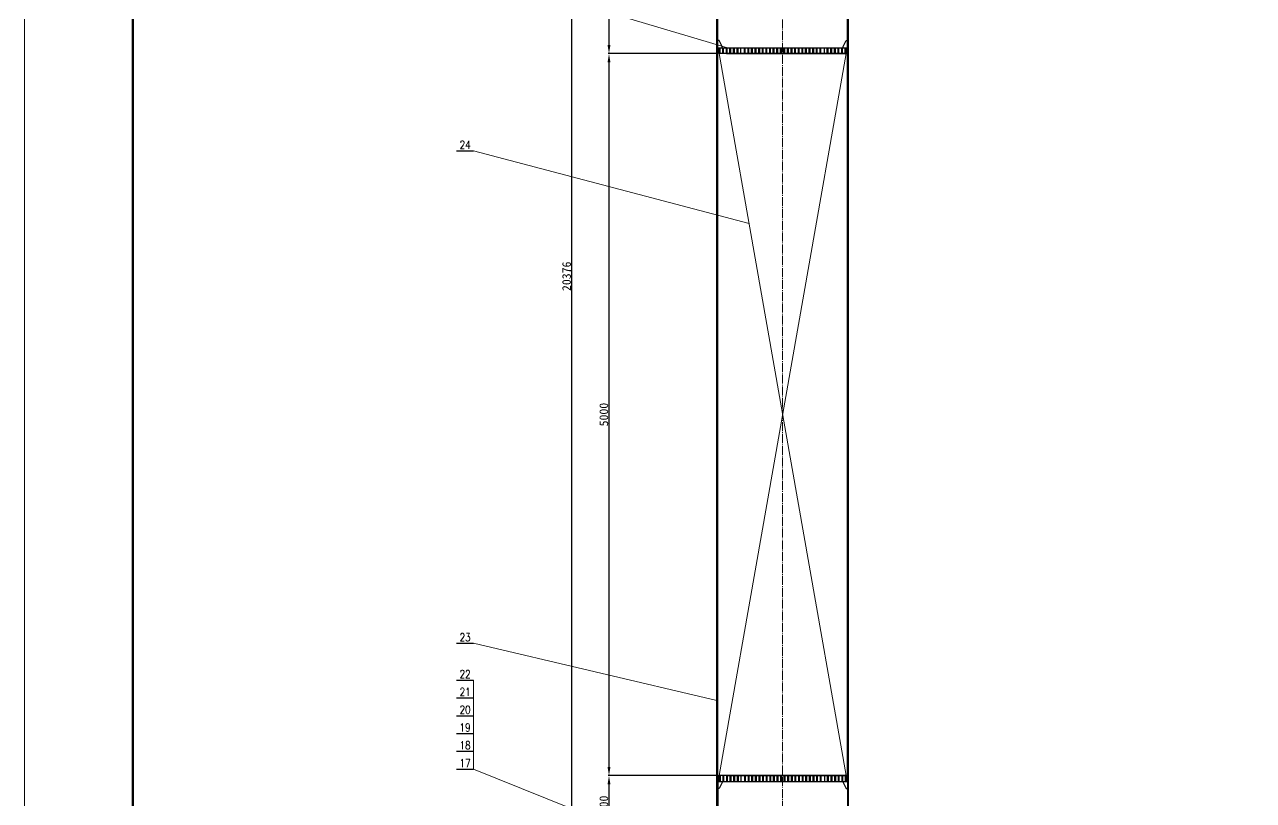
# Model space of a CAD drawing. Extents: x -6371 to 73907, y -14473 to 10757.
# Drawn here: x 56087 to 64600, y -6021 to -649 of the extents above; entities that cross this region are included whole.
import ezdxf
from ezdxf.enums import TextEntityAlignment as Align

# ---------------------------------------------------------------- set-up
doc = ezdxf.new("R2010")
doc.units = 0
doc.header["$LTSCALE"] = 25
doc.header["$PDMODE"] = 1
doc.linetypes.add('ZXX-L', pattern=[3.28, 2.5, -0.3, 0.18, -0.3])
doc.layers.get('Defpoints').update_dxf_attribs({"linetype": 'CONTINUOUS'})
for name, color, linetype, lineweight in [('A 粗实线', 1, 'CONTINUOUS', 25), ('B 细实线', 7, 'CONTINUOUS', 15), ('C 文 字', 2, 'CONTINUOUS', 20), ('E 长中心线', 3, 'ZXX-L', 15), ('J 标注尺寸', 2, 'CONTINUOUS', 15)]:
    doc.layers.add(name, color=color, linetype=linetype, lineweight=lineweight)
doc.styles.add('ROMANC', font='romanc', dxfattribs={"width": 0.7, "height": 6})
doc.styles.get("Standard").update_dxf_attribs({"font": 'SIMFANG.TTF'})
doc.dimstyles.new('通用标注4.0', dxfattribs={"dimtxt": 60, "dimasz": 60, "dimexe": 6, "dimexo": 6, "dimgap": 6, "dimtad": 1, "dimdec": 0, "dimzin": 0, "dimdsep": 46, "dimtxsty": 'Standard', "dimcen": 6, "dimadec": 0, "dimazin": 0, "dimtfac": 0.375, "dimtdec": 0, "dimtmove": 2, "dimatfit": 3, "dimfxl": 0, "dimtzin": 0, "dimarcsym": 0})

# ---------------------------------------------------------------- blocks, each defined once
blk = doc.blocks.new('*D108')
at = {"layer": 'Defpoints', "color": 0}
for p in [(60135.8, -5849.5), (60898.9, -5849.5), (60880.9, -6249.5)]:
    blk.add_point(p, dxfattribs=at)
at = {"layer": 'J 标注尺寸', "color": 0, "lineweight": -2}
for p, q in [((60892.9, -5849.5), (60129.8, -5849.5)), ((60135.8, -6189.5), (60135.8, -5909.5)), ((60874.9, -6249.5), (60129.8, -6249.5))]:
    blk.add_line(p, q, dxfattribs=at)
at = {"layer": 'J 标注尺寸', "color": 0}
for points in [[(60125.8, -5909.5), (60145.8, -5909.5), (60135.8, -5849.5)], [(60125.8, -6189.5), (60145.8, -6189.5), (60135.8, -6249.5)]]:
    blk.add_solid(points, dxfattribs=at)
at = {"layer": 'J 标注尺寸', "color": 0, "insert": (60099.8, -6049.5), "char_height": 60, "attachment_point": 5, "rotation": 90}
blk.add_mtext('400', dxfattribs=at)
blk = doc.blocks.new('*D109')
at = {"layer": 'Defpoints', "color": 0}
for p in [(60135.8, -849.5), (60898.9, -849.5), (60898.9, -5849.5)]:
    blk.add_point(p, dxfattribs=at)
at = {"layer": 'J 标注尺寸', "color": 0, "lineweight": -2}
for p, q in [((60892.9, -849.5), (60129.8, -849.5)), ((60135.8, -5789.5), (60135.8, -909.5)), ((60892.9, -5849.5), (60129.8, -5849.5))]:
    blk.add_line(p, q, dxfattribs=at)
at = {"layer": 'J 标注尺寸', "color": 0}
for points in [[(60125.8, -909.5), (60145.8, -909.5), (60135.8, -849.5)], [(60125.8, -5789.5), (60145.8, -5789.5), (60135.8, -5849.5)]]:
    blk.add_solid(points, dxfattribs=at)
at = {"layer": 'J 标注尺寸', "color": 0, "insert": (60099.8, -3349.5), "char_height": 60, "attachment_point": 5, "rotation": 90}
blk.add_mtext('5000', dxfattribs=at)
blk = doc.blocks.new('*D110')
at = {"layer": 'Defpoints', "color": 0}
for p in [(60135.8, 1150.5), (60898.9, 1150.5), (60898.9, -849.5)]:
    blk.add_point(p, dxfattribs=at)
at = {"layer": 'J 标注尺寸', "color": 0, "lineweight": -2}
for p, q in [((60892.9, 1150.5), (60129.8, 1150.5)), ((60135.8, -789.5), (60135.8, 1090.5)), ((60892.9, -849.5), (60129.8, -849.5))]:
    blk.add_line(p, q, dxfattribs=at)
at = {"layer": 'J 标注尺寸', "color": 0}
for points in [[(60125.8, 1090.5), (60145.8, 1090.5), (60135.8, 1150.5)], [(60125.8, -789.5), (60145.8, -789.5), (60135.8, -849.5)]]:
    blk.add_solid(points, dxfattribs=at)
at = {"layer": 'J 标注尺寸', "color": 0, "insert": (60099.8, 150.5), "char_height": 60, "attachment_point": 5, "rotation": 90}
blk.add_mtext('2000', dxfattribs=at)
blk = doc.blocks.new('*D160')
at = {"layer": 'Defpoints', "color": 0}
for p in [(59878, 7795.9), (61171.4, 7795.9), (60488.9, -12579.7)]:
    blk.add_point(p, dxfattribs=at)
at = {"layer": 'J 标注尺寸', "color": 0, "lineweight": -2}
for p, q in [((61165.4, 7795.9), (59872, 7795.9)), ((59878, -12519.7), (59878, 7735.9)), ((60482.9, -12579.7), (59872, -12579.7))]:
    blk.add_line(p, q, dxfattribs=at)
at = {"layer": 'J 标注尺寸', "color": 0}
for points in [[(59868, 7735.9), (59888, 7735.9), (59878, 7795.9)], [(59868, -12519.7), (59888, -12519.7), (59878, -12579.7)]]:
    blk.add_solid(points, dxfattribs=at)
at = {"layer": 'J 标注尺寸', "color": 0, "insert": (59842, -2391.9), "char_height": 60, "attachment_point": 5, "rotation": 90}
blk.add_mtext('20376', dxfattribs=at)

msp = doc.modelspace()

# ---------------------------------------------------------------- linework, layer by layer
at = {"layer": 'A 粗实线'}
for p, q in [((60888.9, -5849.5), (60888.9, 7375.5)), ((61788.9, -5849.5), (61788.9, 7028)), ((61794.9, -6258.2), (61794.9, 128)), ((60882.9, -6258.2), (60882.9, -114.5)), ((60898.6, -759.5), (60888.9, -759.5)), ((60918.9, -801.1), (60898.6, -759.5)), ((61758.9, -801.1), (61779.3, -759.5)), ((61779.3, -759.5), (61788.9, -759.5)), ((60888.9, -809.5), (61788.9, -809.5)), ((60898.9, -849.5), (60898.9, -809.5)), ((61778.9, -849.5), (60898.9, -849.5)), ((60904.9, -849.5), (60904.9, -809.5)), ((60918.9, -809.5), (60918.9, -801.1)), ((60923.9, -849.5), (60923.9, -809.5)), ((60929.9, -849.5), (60929.9, -809.5)), ((60948.9, -849.5), (60948.9, -809.5)), ((60948.9, -849.5), (61778.9, -849.5)), ((60954.9, -849.5), (60954.9, -809.5)), ((60973.9, -849.5), (60973.9, -809.5)), ((60979.9, -849.5), (60979.9, -809.5)), ((60998.9, -849.5), (60998.9, -809.5)), ((61004.9, -849.5), (61004.9, -809.5)), ((61023.9, -849.5), (61023.9, -809.5)), ((61029.9, -849.5), (61029.9, -809.5)), ((61048.9, -849.5), (61048.9, -809.5)), ((61073.9, -849.5), (61073.9, -809.5)), ((61079.9, -849.5), (61079.9, -809.5)), ((61098.9, -849.5), (61098.9, -809.5)), ((61104.9, -849.5), (61104.9, -809.5)), ((61123.9, -849.5), (61123.9, -809.5)), ((61129.9, -849.5), (61129.9, -809.5)), ((61148.9, -849.5), (61148.9, -809.5)), ((61154.9, -849.5), (61154.9, -809.5)), ((61173.9, -849.5), (61173.9, -809.5)), ((61179.9, -849.5), (61179.9, -809.5)), ((61198.9, -849.5), (61198.9, -809.5)), ((61204.9, -849.5), (61204.9, -809.5)), ((61223.9, -849.5), (61223.9, -809.5)), ((61229.9, -849.5), (61229.9, -809.5)), ((61248.9, -849.5), (61248.9, -809.5)), ((61254.9, -849.5), (61254.9, -809.5)), ((61273.9, -849.5), (61273.9, -809.5)), ((61279.9, -849.5), (61279.9, -809.5)), ((61298.9, -849.5), (61298.9, -809.5)), ((61304.9, -849.5), (61304.9, -809.5)), ((61323.9, -849.5), (61323.9, -809.5)), ((61329.9, -849.5), (61329.9, -809.5)), ((61347.9, -849.5), (61347.9, -809.5)), ((61353.9, -849.5), (61353.9, -809.5)), ((61372.9, -849.5), (61372.9, -809.5)), ((61378.9, -849.5), (61378.9, -809.5)), ((61397.9, -849.5), (61397.9, -809.5)), ((61403.9, -849.5), (61403.9, -809.5)), ((61422.9, -849.5), (61422.9, -809.5)), ((61428.9, -849.5), (61428.9, -809.5)), ((61447.9, -849.5), (61447.9, -809.5)), ((61453.9, -849.5), (61453.9, -809.5)), ((61472.9, -849.5), (61472.9, -809.5)), ((61478.9, -849.5), (61478.9, -809.5)), ((61497.9, -849.5), (61497.9, -809.5)), ((61503.9, -849.5), (61503.9, -809.5)), ((61522.9, -849.5), (61522.9, -809.5)), ((61528.9, -849.5), (61528.9, -809.5)), ((61547.9, -849.5), (61547.9, -809.5)), ((61553.9, -849.5), (61553.9, -809.5)), ((61572.9, -849.5), (61572.9, -809.5)), ((61578.9, -849.5), (61578.9, -809.5)), ((61597.9, -849.5), (61597.9, -809.5)), ((61603.9, -849.5), (61603.9, -809.5)), ((61628.9, -849.5), (61628.9, -809.5)), ((61647.9, -849.5), (61647.9, -809.5)), ((61653.9, -849.5), (61653.9, -809.5)), ((61672.9, -849.5), (61672.9, -809.5)), ((61678.9, -849.5), (61678.9, -809.5)), ((61697.9, -849.5), (61697.9, -809.5)), ((61703.9, -849.5), (61703.9, -809.5)), ((61722.9, -849.5), (61722.9, -809.5)), ((61728.9, -849.5), (61728.9, -809.5)), ((61747.9, -849.5), (61747.9, -809.5)), ((61753.9, -849.5), (61753.9, -809.5)), ((61758.9, -809.5), (61758.9, -801.1)), ((61772.9, -849.5), (61772.9, -809.5)), ((61778.9, -849.5), (61778.9, -809.5)), ((59078.5, -1523.6), (59196.7, -1523.6)), ((59078.5, -4933.6), (59196.7, -4933.6)), ((59078.5, -5188.5), (59196.7, -5188.5)), ((59078.5, -5311.7), (59196.7, -5311.7)), ((59078.5, -5435), (59196.7, -5435)), ((59078.5, -5558.2), (59196.7, -5558.2)), ((59078.5, -5681.5), (59196.7, -5681.5)), ((59078.5, -5804.7), (59196.7, -5804.7)), ((60888.9, -5846.5), (60888.9, -6258.2)), ((60898.9, -5849.5), (60898.9, -5889.5)), ((61778.9, -5849.5), (60898.9, -5849.5)), ((60904.9, -5849.5), (60904.9, -5889.5)), ((60923.9, -5849.5), (60923.9, -5889.5)), ((60929.9, -5849.5), (60929.9, -5889.5)), ((60948.9, -5849.5), (60948.9, -5889.5)), ((60948.9, -5849.5), (61778.9, -5849.5)), ((60954.9, -5849.5), (60954.9, -5889.5)), ((60973.9, -5849.5), (60973.9, -5889.5)), ((60979.9, -5849.5), (60979.9, -5889.5)), ((60998.9, -5849.5), (60998.9, -5889.5)), ((61004.9, -5849.5), (61004.9, -5889.5)), ((61023.9, -5849.5), (61023.9, -5889.5)), ((61029.9, -5849.5), (61029.9, -5889.5)), ((61048.9, -5849.5), (61048.9, -5889.5)), ((61073.9, -5849.5), (61073.9, -5889.5)), ((61079.9, -5849.5), (61079.9, -5889.5)), ((61098.9, -5849.5), (61098.9, -5889.5)), ((61104.9, -5849.5), (61104.9, -5889.5)), ((61123.9, -5849.5), (61123.9, -5889.5)), ((61129.9, -5849.5), (61129.9, -5889.5)), ((61148.9, -5849.5), (61148.9, -5889.5)), ((61154.9, -5849.5), (61154.9, -5889.5)), ((61173.9, -5849.5), (61173.9, -5889.5)), ((61179.9, -5849.5), (61179.9, -5889.5)), ((61198.9, -5849.5), (61198.9, -5889.5)), ((61204.9, -5849.5), (61204.9, -5889.5)), ((61223.9, -5849.5), (61223.9, -5889.5)), ((61229.9, -5849.5), (61229.9, -5889.5)), ((61248.9, -5849.5), (61248.9, -5889.5)), ((61254.9, -5849.5), (61254.9, -5889.5)), ((61273.9, -5849.5), (61273.9, -5889.5)), ((61279.9, -5849.5), (61279.9, -5889.5)), ((61298.9, -5849.5), (61298.9, -5889.5)), ((61304.9, -5849.5), (61304.9, -5889.5)), ((61323.9, -5849.5), (61323.9, -5889.5)), ((61329.9, -5849.5), (61329.9, -5889.5)), ((61347.9, -5849.5), (61347.9, -5889.5)), ((61353.9, -5849.5), (61353.9, -5889.5)), ((61372.9, -5849.5), (61372.9, -5889.5)), ((61378.9, -5849.5), (61378.9, -5889.5)), ((61397.9, -5849.5), (61397.9, -5889.5)), ((61403.9, -5849.5), (61403.9, -5889.5)), ((61422.9, -5849.5), (61422.9, -5889.5)), ((61428.9, -5849.5), (61428.9, -5889.5)), ((61447.9, -5849.5), (61447.9, -5889.5)), ((61453.9, -5849.5), (61453.9, -5889.5)), ((61472.9, -5849.5), (61472.9, -5889.5)), ((61478.9, -5849.5), (61478.9, -5889.5)), ((61497.9, -5849.5), (61497.9, -5889.5)), ((61503.9, -5849.5), (61503.9, -5889.5)), ((61522.9, -5849.5), (61522.9, -5889.5)), ((61528.9, -5849.5), (61528.9, -5889.5)), ((61547.9, -5849.5), (61547.9, -5889.5)), ((61553.9, -5849.5), (61553.9, -5889.5)), ((61572.9, -5849.5), (61572.9, -5889.5)), ((61578.9, -5849.5), (61578.9, -5889.5)), ((61597.9, -5849.5), (61597.9, -5889.5)), ((61603.9, -5849.5), (61603.9, -5889.5)), ((61628.9, -5849.5), (61628.9, -5889.5)), ((61647.9, -5849.5), (61647.9, -5889.5)), ((61653.9, -5849.5), (61653.9, -5889.5)), ((61672.9, -5849.5), (61672.9, -5889.5)), ((61678.9, -5849.5), (61678.9, -5889.5)), ((61697.9, -5849.5), (61697.9, -5889.5)), ((61703.9, -5849.5), (61703.9, -5889.5)), ((61722.9, -5849.5), (61722.9, -5889.5)), ((61728.9, -5849.5), (61728.9, -5889.5)), ((61747.9, -5849.5), (61747.9, -5889.5)), ((61753.9, -5849.5), (61753.9, -5889.5)), ((61772.9, -5849.5), (61772.9, -5889.5)), ((61778.9, -5849.5), (61778.9, -5889.5)), ((61788.9, -5846.5), (61788.9, -6258.2)), ((60888.9, -5889.5), (61788.9, -5889.5)), ((60898.6, -5939.5), (60888.9, -5939.5)), ((60918.9, -5898), (60898.6, -5939.5)), ((60918.9, -5889.5), (60918.9, -5898)), ((61758.9, -5889.5), (61758.9, -5898)), ((61758.9, -5898), (61779.3, -5939.5)), ((61779.3, -5939.5), (61788.9, -5939.5))]:
    msp.add_line(p, q, dxfattribs=at)
at = {"layer": 'A 粗实线', "color": 5, "lineweight": 120}
msp.add_lwpolyline([(73606.8, -14173.2), (73606.8, 10456.8), (56836.8, 10456.8), (56836.8, -14173.2)], close=True, dxfattribs=at)
at = {"layer": 'B 细实线'}
for p, q in [((60979.9, -816.9), (59196.7, -285.2)), ((60898.9, -849.5), (61778.9, -5849.5)), ((61778.9, -849.5), (60898.9, -5849.5)), ((61106, -2026), (59196.7, -1523.6)), ((60882.9, -5330), (59196.7, -4933.6)), ((59196.7, -5188.5), (59196.7, -5311.7)), ((59196.7, -5311.7), (59196.7, -5435)), ((59196.7, -5435), (59196.7, -5558.2)), ((59196.7, -5558.2), (59196.7, -5681.5)), ((59196.7, -5681.5), (59196.7, -5804.7)), ((60505.5, -6330), (59196.7, -5804.7))]:
    msp.add_line(p, q, dxfattribs=at)
msp.add_lwpolyline([(73906.8, -14473.2), (73906.8, 10756.8), (56086.8, 10756.8), (56086.8, -14473.2)], close=True, dxfattribs=at)
at = {"layer": 'E 长中心线'}
msp.add_line((61338.9, 4799.1), (61338.9, -6378.6), dxfattribs=at)

# ---------------------------------------------------------------- texts
at = {"layer": 'C 文 字', "style": 'ROMANC', "width": 0.8}
for s, p in [('24', (59138.9, -1481.9)), ('23', (59138.9, -4892)), ('22', (59138.9, -5146.9)), ('21', (59138.9, -5270.1)), ('20', (59138.9, -5393.4)), ('19', (59138.9, -5516.6)), ('18', (59138.9, -5639.9)), ('17', (59138.9, -5763.1))]:
    msp.add_text(s, height=55.46, dxfattribs=at).set_placement(p, align=Align.MIDDLE)

# ---------------------------------------------------------------- dimensions: what is measured, and where the dimension line sits
at = {"layer": 'J 标注尺寸'}
for base, p1, p2, picture, middle in [((59878, 7795.9), (60488.9, -12579.7), (61171.4, 7795.9), '*D160', (59842, -2391.9)), ((60135.8, 1150.5), (60898.9, -849.5), (60898.9, 1150.5), '*D110', (60099.8, 150.5)), ((60135.8, -849.5), (60898.9, -5849.5), (60898.9, -849.5), '*D109', (60099.8, -3349.5)), ((60135.8, -5849.5), (60880.9, -6249.5), (60898.9, -5849.5), '*D108', (60099.8, -6049.5))]:
    dim = msp.add_linear_dim(base=base, p1=p1, p2=p2, angle=90, dimstyle='通用标注4.0', dxfattribs=at)
    dim.commit()
    dim.dimension.update_dxf_attribs({"geometry": picture, "text_midpoint": middle})

doc.saveas('drawing.dxf')
